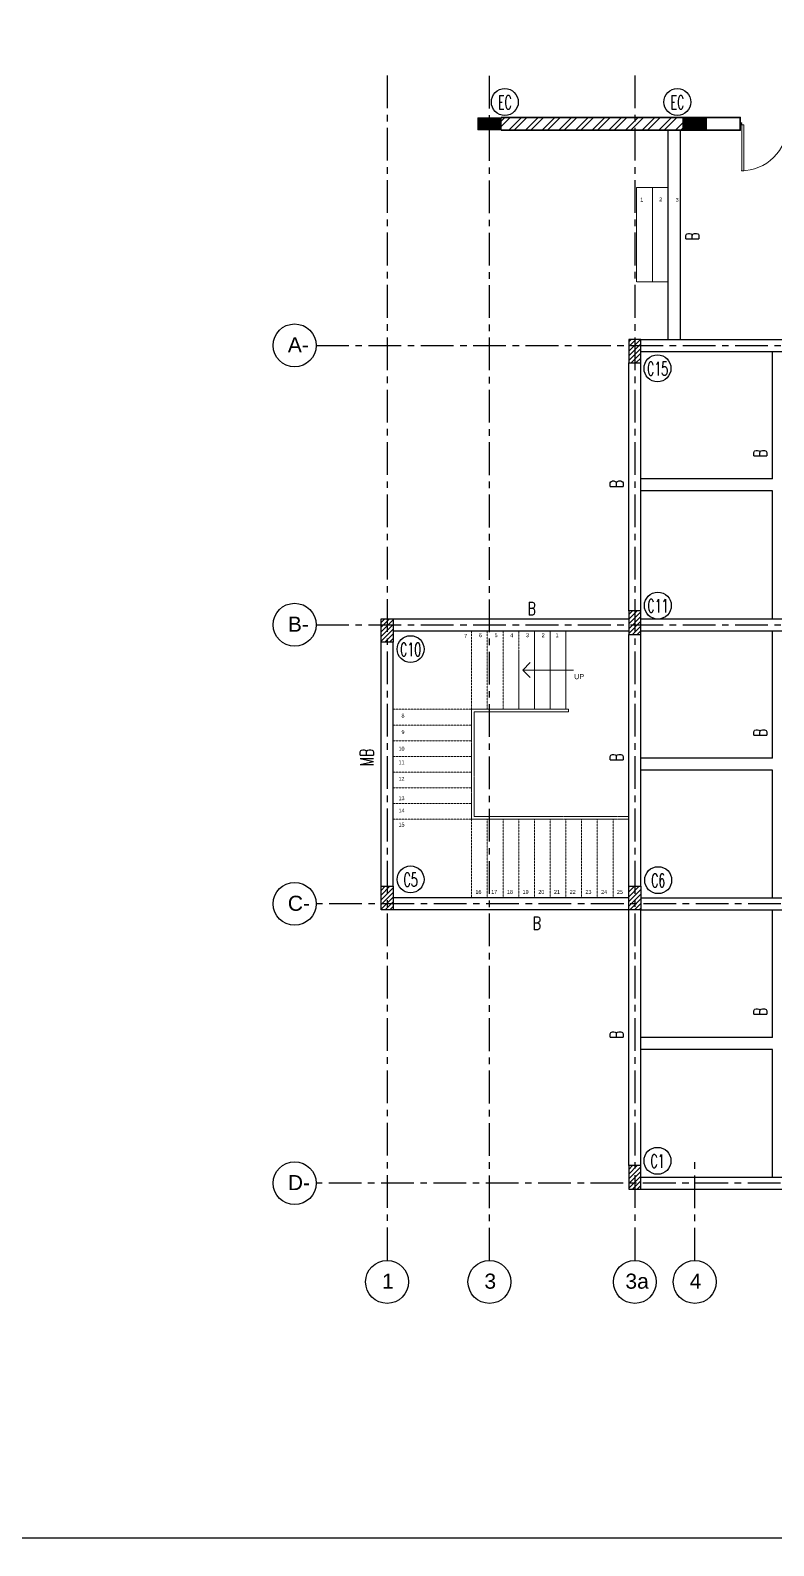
# Model space of a CAD drawing. Header units: millimetres. Extents: x 2659630 to 6742168, y -2425387 to -732288.
# Drawn here: x 2973377 to 2987571, y -1094519 to -1065579 of the extents above; entities that cross this region are included whole.
import ezdxf
from ezdxf.enums import TextEntityAlignment as Align

# ---------------------------------------------------------------- set-up
doc = ezdxf.new("R2010")
doc.units = ezdxf.units.MM
doc.header["$PDMODE"] = 35
doc.header["$PDSIZE"] = -25
for name, pattern in [('CENTER', [2, 1.25, -0.25, 0.25, -0.25]), ('Hidden', [7.14375, 4.7625, -2.38125]), ('Overhead', [3.96875, 2.38125, -1.5875])]:
    doc.linetypes.add(name, pattern=pattern)
for name, color, linetype, lineweight in [('A-ANNO-DIMS', 211, 'Continuous', 9), ('A-DETL-THIN', 151, 'Continuous', 18), ('A-DOOR', 31, 'Continuous', 18), ('A-FLOR-HRAL', 11, 'Continuous', 18), ('A-FLOR-HRAL-MBND', 5, 'Overhead', 18), ('A-GRID-DIMS', 211, 'Continuous', 9), ('A-hatch', 253, 'Continuous', 0), ('A-PLASTER', 50, 'Continuous', 0), ('A-RCC', 2, 'Continuous', 0), ('A-STAIRS', 31, 'Continuous', 18), ('A-WALL', 113, 'Continuous', 9), ('A-WALL-PATT', 111, 'Continuous', 0), ('G-ANNO-TEXT', 231, 'Continuous', 9)]:
    doc.layers.add(name, color=color, linetype=linetype, lineweight=lineweight)
for name, color, linetype in [('A-TEXT-0', 7, 'Continuous'), ('S-BEAM NO', 3, 'Continuous'), ('S-BEAM OUTER', 4, 'Continuous'), ('S-COLUMN', 1, 'Continuous'), ('S-COLUMN CIRCLE', 9, 'Continuous'), ('S-COLUMN HATCH', 8, 'Continuous'), ('S-COLUMN NO', 2, 'Continuous'), ('S-GRIDE CIRCLE', 8, 'Continuous'), ('S-GRIDE LINE', 8, 'CENTER'), ('S-GRIDE NO', 1, 'Continuous')]:
    doc.layers.add(name, color=color, linetype=linetype)
doc.layers.get('A-ANNO-DIMS').off()
doc.styles.add('Arial', font='arial.ttf', dxfattribs={"height": 123})
doc.styles.add('Arial_3', font='arial.ttf', dxfattribs={"height": 97.584908})
doc.styles.add('Arial_4', font='arial.ttf', dxfattribs={"height": 73.76497})
doc.styles.add('ROMANS', font='r.shx', dxfattribs={"width": 0.7})
doc.dimstyles.new('Diagonal_-_2_5mm_Arial', dxfattribs={"dimscale": 304.8, "dimtxt": 123, "dimasz": 0.32, "dimexe": 0.4, "dimexo": 0.5, "dimgap": 0.28, "dimtad": 1, "dimdec": 0, "dimzin": 0, "dimdsep": 46, "dimtxsty": 'Arial', "dimblk1": 'OBLIQUE', "dimblk2": 'OBLIQUE', "dimsah": 1, "dimcen": 0.09, "dimdle": 0.4, "dimazin": 0, "dimtfac": 1, "dimtdec": 0, "dimtix": 1, "dimtmove": 0, "dimatfit": 3, "dimfxl": 1, "dimfxlon": 1, "dimtvp": 1, "dimtolj": 1, "dimtzin": 0, "dimarcsym": 2})
pattern_1 = [(225, (-657646.46, -212175.8), (44.9012806, -44.9012806), [])]

# ---------------------------------------------------------------- blocks, each defined once
blk = doc.blocks.new('_Oblique')
at = {"color": 0, "linetype": 'ByBlock', "lineweight": -2}
blk.add_line((-0.5, -0.5), (0.5, 0.5), dxfattribs=at)
blk = doc.blocks.new('*D1912')
at = {"layer": 'A-GRID-DIMS', "color": 0, "lineweight": -2}
for p, q in [((3026076, -1094062), (3026076, -1094489)), ((2800878, -1094367), (3026198, -1094367)), ((2801000, -1094519), (2801000, -1094489))]:
    blk.add_line(p, q, dxfattribs=at)
at = {"layer": 'Defpoints', "color": 0, "ltscale": 2500}
for p in [(3026076, -1039892), (2801000, -1094367), (3026076, -1094367)]:
    blk.add_point(p, dxfattribs=at)
at = {"layer": 'A-GRID-DIMS', "color": 0, "lineweight": -2, "ltscale": 2500, "xscale": 97.536, "yscale": 97.536, "zscale": 97.536, "rotation": 180}
blk.add_blockref('_Oblique', (2801000, -1094367), dxfattribs=at)
at = {"layer": 'A-GRID-DIMS', "color": 0, "lineweight": -2, "ltscale": 2500, "xscale": 97.536, "yscale": 97.536, "zscale": 97.536}
blk.add_blockref('_Oblique', (3026076, -1094367), dxfattribs=at)
at = {"layer": 'A-GRID-DIMS', "color": 0, "ltscale": 2500, "insert": (2913538, -1094219), "char_height": 123, "attachment_point": 5, "style": 'Arial', "bg_fill": 3, "box_fill_scale": 1.1, "bg_fill_color": 257, "bg_fill_transparency": 0}
blk.add_mtext('\\A1;225076', dxfattribs=at)
blk = doc.blocks.new('DOOR D9-1800X2500-PLN')
at = {"layer": 'A-DOOR'}
for p, q in [((12, 40, 0), (12, 25, 0)), ((37, 40, 0), (12, 40, 0)), ((12, 25, 0), (22, 25, 0)), ((12, 15, 0), (12, 0, 0)), ((22, 15, 0), (12, 15, 0)), ((12, 0, 0), (37, 0, 0)), ((14, 27, 0), (14, 38, 0)), ((14, 38, 0), (22, 38, 0)), ((22, 27, 0), (14, 27, 0)), ((14, 2, 0), (14, 13, 0)), ((14, 13, 0), (22, 13, 0)), ((22, 2, 0), (14, 2, 0)), ((22, 38, 0), (22, 27, 0)), ((22, 25, 0), (22, 15, 0)), ((22, 13, 0), (22, 2, 0)), ((24, 10, 0), (24, 30, 0)), ((24, 30, 0), (30, 30, 0)), ((30, 10, 0), (24, 10, 0)), ((26, 32, 0), (26, 34, 0)), ((35, 32, 0), (26, 32, 0)), ((26, 6, 0), (26, 8, 0)), ((26, 8, 0), (35, 8, 0)), ((27, 37, 0), (28, 37, 0)), ((28, 4, 0), (27, 4, 0)), ((28, 37, 0), (28, 38, 0)), ((28, 38, 0), (35, 38, 0)), ((28, 2, 0), (28, 4, 0)), ((35, 2, 0), (28, 2, 0)), ((30, 30, 0), (30, 10, 0)), ((32, 10, 0), (32, 30, 0)), ((32, 30, 0), (35, 30, 0)), ((35, 10, 0), (32, 10, 0)), ((35, 38, 0), (35, 32, 0)), ((35, 30, 0), (35, 25, 0)), ((35, 25, 0), (37, 25, 0)), ((37, 15, 0), (35, 15, 0)), ((35, 15, 0), (35, 10, 0)), ((35, 8, 0), (35, 2, 0)), ((37, 25, 0), (37, 40, 0)), ((37, 0, 0), (37, 15, 0)), ((1763, 25, 0), (1763, 40, 0)), ((1763, 40, 0), (1788, 40, 0)), ((1766, 25, 0), (1763, 25, 0)), ((1763, 0, 0), (1763, 15, 0)), ((1763, 15, 0), (1766, 15, 0)), ((1788, 0, 0), (1763, 0, 0)), ((1772, 38, 0), (1766, 38, 0)), ((1766, 38, 0), (1766, 32, 0)), ((1766, 32, 0), (1774, 32, 0)), ((1768, 30, 0), (1766, 30, 0)), ((1766, 30, 0), (1766, 25, 0)), ((1766, 15, 0), (1766, 10, 0)), ((1766, 10, 0), (1768, 10, 0)), ((1766, 8, 0), (1766, 2, 0)), ((1774, 8, 0), (1766, 8, 0)), ((1766, 2, 0), (1772, 2, 0)), ((1768, 10, 0), (1768, 30, 0)), ((1770, 30, 0), (1770, 10, 0)), ((1776, 30, 0), (1770, 30, 0)), ((1770, 10, 0), (1776, 10, 0)), ((1772, 37, 0), (1772, 38, 0)), ((1773, 37, 0), (1772, 37, 0)), ((1772, 2, 0), (1772, 4, 0)), ((1772, 4, 0), (1773, 4, 0)), ((1774, 32, 0), (1774, 34, 0)), ((1774, 6, 0), (1774, 8, 0)), ((1776, 10, 0), (1776, 30, 0)), ((1778, 38, 0), (1778, 27, 0)), ((1786, 38, 0), (1778, 38, 0)), ((1778, 27, 0), (1786, 27, 0)), ((1788, 25, 0), (1778, 25, 0)), ((1778, 25, 0), (1778, 15, 0)), ((1778, 15, 0), (1788, 15, 0)), ((1786, 13, 0), (1778, 13, 0)), ((1778, 13, 0), (1778, 2, 0)), ((1778, 2, 0), (1786, 2, 0)), ((1786, 27, 0), (1786, 38, 0)), ((1786, 2, 0), (1786, 13, 0)), ((1788, 40, 0), (1788, 25, 0)), ((1788, 15, 0), (1788, 0, 0))]:
    blk.add_line(p, q, dxfattribs=at)
at = {"layer": 'A-DOOR', "elevation": 0}
for points in [[(77, 40), (77, 915), (37, 915), (37, 40)], [(1723, 40), (1723, 915), (1763, 915), (1763, 40)]]:
    blk.add_lwpolyline(points, close=True, dxfattribs=at)
at = {"layer": 'A-DOOR'}
for centre, radius, start, end in [((25, 40), 875, 359.997, 90), ((1775, 40), 875, 90, 180.003), ((25, 36, 0), 2, 14.449, 289.7958), ((25, 4, 0), 2, 70.1472, 345.494), ((1775, 36, 0), 2, 250.2042, 165.551), ((1775, 4, 0), 2, 194.506, 109.8528)]:
    blk.add_arc(centre, radius, start, end, dxfattribs=at)

msp = doc.modelspace()

# ---------------------------------------------------------------- dimensions: what is measured, and where the dimension line sits
at = {"layer": 'A-GRID-DIMS'}
dim = msp.add_linear_dim(base=(3026075.788, -1094366.751), p1=(2801000.17, -1094366.751, 0), p2=(3026075.788, -1039892.47), dimstyle='Diagonal_-_2_5mm_Arial', override={"dimpost": '<>', "dimtmove": 1, "dimfxl": 1, "dimfxlon": 1, "dimtfill": 1, "dimtfillclr": 0, "dimarcsym": 2}, dxfattribs=at)
dim.commit()
dim.dimension.update_dxf_attribs({"geometry": '*D1912', "text_midpoint": (2913537.979, -1094218.606)})

# ---------------------------------------------------------------- next in the draw order: hatches: boundary and pattern name
at = {"layer": 'A-hatch', "true_color": 0x939598}
h = msp.add_hatch(dxfattribs=at)
h.set_pattern_fill('ANSI31', color=252, scale=5, angle=359.9997012)
h.set_pattern_definition([(44.99970117, (-5337516.103, -3178826.353), (-11.225261605, 11.225378697), [])])
h.paths.add_polyline_path([(2981918.647, -1067481.254), (2982368.647, -1067481.252), (2982368.648, -1067251.214), (2981918.648, -1067251.211)])
h = msp.add_hatch(dxfattribs=at)
h.set_pattern_fill('ANSI31', color=252, scale=5, angle=359.9997012)
h.set_pattern_definition([(44.99970117, (-5333596.117, -3178826.374), (-11.225261605, 11.225378697), [])])
h.paths.add_polyline_path([(2985838.632, -1067481.274), (2986288.632, -1067481.272), (2986288.633, -1067251.234), (2985838.633, -1067251.232)])
at = {"layer": 'A-WALL-PATT'}
h = msp.add_hatch(dxfattribs=at)
h.set_pattern_fill('ANSI32', color=256, scale=600, angle=360, style=0)
h.set_pattern_definition([(45, (2815563.95, -1241117.36), (-159.09903, 159.09903), []), (45, (2815670.01, -1241117.36), (-159.09903, 159.09903), [])])
h.paths.add_polyline_path([(2985838.633, -1067251.198), (2982368.648, -1067251.224), (2982368.647, -1067481.27), (2985838.632, -1067481.314)])
at = {"layer": 'S-COLUMN HATCH', "true_color": 0x939598}
h = msp.add_hatch(dxfattribs=at)
h.set_pattern_fill('ANSI31', color=252, scale=20, angle=180)
h.set_pattern_definition(pattern_1)
h.paths.add_polyline_path([(2985033.72, -1071480.988), (2984803.72, -1071480.987), (2984803.718, -1071930.987), (2984923.718, -1071930.987), (2985033.718, -1071930.988)])
h = msp.add_hatch(dxfattribs=at)
h.set_pattern_fill('ANSI31', color=252, scale=20, angle=180)
h.set_pattern_definition(pattern_1)
h.paths.add_polyline_path([(2980073.721, -1077265.987), (2980303.721, -1077265.988), (2980303.722, -1076815.991), (2980073.722, -1076815.99)])
h = msp.add_hatch(dxfattribs=at)
h.set_pattern_fill('ANSI31', color=252, scale=20, angle=180)
h.set_pattern_definition(pattern_1)
h.paths.add_polyline_path([(2985033.714, -1076665.99), (2984803.714, -1076665.989), (2984803.711, -1077115.989), (2984923.711, -1077115.989), (2985033.711, -1077115.99)])
h = msp.add_hatch(dxfattribs=at)
h.set_pattern_fill('ANSI31', color=252, scale=20, angle=180)
h.set_pattern_definition(pattern_1)
h.paths.add_polyline_path([(2980073.721, -1082375.989), (2980303.721, -1082375.99), (2980303.723, -1081925.991), (2980073.723, -1081925.99)])
h = msp.add_hatch(dxfattribs=at)
h.set_pattern_fill('ANSI31', color=252, scale=20, angle=180)
h.set_pattern_definition(pattern_1)
h.paths.add_polyline_path([(2984803.721, -1082375.989), (2985033.721, -1082375.99), (2985033.723, -1081925.991), (2984803.723, -1081925.99)])
h = msp.add_hatch(dxfattribs=at)
h.set_pattern_fill('ANSI31', color=252, scale=20, angle=180)
h.set_pattern_definition(pattern_1)
h.paths.add_polyline_path([(2985033.749, -1087261.247), (2984803.725, -1087261.246), (2984803.723, -1087711.215), (2985033.723, -1087711.215)])

# ---------------------------------------------------------------- next in the draw order: linework, layer by layer
at = {"layer": 'A-DETL-THIN'}
for p, q in [((2985783.723, -1067481.314, 0), (2985553.723, -1067481.162, 0)), ((2982782.133, -1077796.178), (2982923.556, -1077654.757)), ((2982782.133, -1077796.178), (2983747.341, -1077796.179)), ((2982782.133, -1077796.178), (2982923.554, -1077937.6))]:
    msp.add_line(p, q, dxfattribs=at)
at = {"layer": 'A-FLOR-HRAL'}
for p, q in [((2983654.352, -1078595.989), (2982390.655, -1078595.989)), ((2983654.351, -1078545.989), (2982404.35, -1078545.989)), ((2983654.352, -1078595.989), (2983654.351, -1078545.989))]:
    msp.add_line(p, q, dxfattribs=at)
at = {"layer": 'A-FLOR-HRAL-MBND'}
for p, q in [((2981802.747, -1080645.989), (2981802.727, -1078545.988)), ((2982404.35, -1078545.989), (2981802.727, -1078545.989)), ((2981852.746, -1080595.989), (2981852.727, -1078595.989)), ((2982390.655, -1078595.989), (2981852.727, -1078595.989)), ((2984804.313, -1080595.989), (2981852.746, -1080595.989)), ((2984804.313, -1080645.989), (2981802.747, -1080645.989))]:
    msp.add_line(p, q, dxfattribs=at)
at = {"layer": 'A-PLASTER'}
for p, q in [((2986938.39, -1067239.189), (2982368.648, -1067239.224)), ((2986938.39, -1067239.189), (2986938.39, -1067493.328, 0)), ((2986938.39, -1067493.328), (2982368.647, -1067493.27))]:
    msp.add_line(p, q, dxfattribs=at)
at = {"layer": 'A-RCC'}
for p, q in [((2981918.633, -1067251.177), (2981918.632, -1067481.177)), ((2982368.633, -1067251.18), (2981918.633, -1067251.177)), ((2981918.648, -1067251.172), (2981918.647, -1067481.172)), ((2982368.648, -1067251.174), (2981918.648, -1067251.172)), ((2982368.632, -1067481.18), (2982368.633, -1067251.18)), ((2982368.647, -1067481.174), (2982368.648, -1067251.174)), ((2985838.633, -1067251.198), (2985838.632, -1067481.198)), ((2986288.633, -1067251.2), (2985838.633, -1067251.198)), ((2986288.632, -1067481.2), (2986288.633, -1067251.2)), ((2981918.632, -1067481.177), (2982368.632, -1067481.18)), ((2981918.647, -1067481.172), (2982368.647, -1067481.174)), ((2985838.632, -1067481.198), (2986288.632, -1067481.2))]:
    msp.add_line(p, q, dxfattribs=at)
at = {"layer": 'A-STAIRS'}
for p, q in [((2985552.747, -1068581.162, 0), (2984952.747, -1068581.156, 0)), ((2984953.705, -1070381.155, 0), (2984953.728, -1068581.157, 0)), ((2985253.705, -1070381.159, 0), (2985253.728, -1068581.159, 0)), ((2985553.705, -1070381.162, 0), (2985553.728, -1068581.162, 0)), ((2985555.003, -1070381.162, 0), (2984955.003, -1070381.154, 0)), ((2983002.747, -1077045.989), (2983002.747, -1078545.989)), ((2983302.747, -1077045.989), (2983302.747, -1078545.989)), ((2983602.747, -1077045.989), (2983602.747, -1078545.989)), ((2982702.747, -1077456.764), (2982702.747, -1078545.989))]:
    msp.add_line(p, q, dxfattribs=at)
at = {"layer": 'A-STAIRS', "linetype": 'Hidden'}
for p, q in [((2981802.747, -1077045.989), (2981802.747, -1078545.989)), ((2982102.747, -1077045.989), (2982102.747, -1078545.989)), ((2982402.747, -1077045.989), (2982402.747, -1078545.989)), ((2982702.747, -1077456.764), (2982702.747, -1077045.989)), ((2981802.727, -1078545.989), (2980302.747, -1078545.989)), ((2981802.727, -1078845.989), (2980302.747, -1078845.989)), ((2981802.727, -1079145.989), (2980302.747, -1079145.989)), ((2981802.727, -1079445.989), (2980302.747, -1079445.989)), ((2981802.727, -1079745.989), (2980302.747, -1079745.989)), ((2981802.727, -1080045.989), (2980302.747, -1080045.989)), ((2981802.727, -1080345.989), (2980302.747, -1080345.989)), ((2981802.727, -1080645.989), (2980302.747, -1080645.989)), ((2981802.747, -1080650.989), (2981802.747, -1082145.989)), ((2982102.747, -1080645.989), (2982102.747, -1082145.989)), ((2982402.747, -1080645.989), (2982402.747, -1082145.989)), ((2982702.747, -1080645.989), (2982702.747, -1082145.989)), ((2983002.747, -1080645.989), (2983002.747, -1082145.989)), ((2983302.747, -1080645.989), (2983302.747, -1082145.989)), ((2983602.747, -1080645.989), (2983602.747, -1082145.989)), ((2983902.747, -1080645.989), (2983902.747, -1082145.989)), ((2984202.747, -1080645.989), (2984202.747, -1082145.989)), ((2984502.747, -1080645.989), (2984502.747, -1082145.989))]:
    msp.add_line(p, q, dxfattribs=at)
at = {"layer": 'A-WALL', "color": 1}
msp.add_line((2982368.647, -1067481.27), (2982368.648, -1067251.211), dxfattribs=at)
at = {"layer": 'A-WALL'}
for p, q in [((2986926.243, -1067251.189), (2982368.648, -1067251.224)), ((2986926.39, -1067251.19, 0), (2986926.39, -1067481.327, 0)), ((2986926.243, -1067481.328), (2982368.647, -1067481.27))]:
    msp.add_line(p, q, dxfattribs=at)
at = {"layer": 'S-BEAM OUTER', "ltscale": 2500}
for p, q in [((2985553.723, -1071468.987), (2985553.774, -1067493.311)), ((2985783.723, -1067493.314), (2985783.723, -1071481.162, 0)), ((2985033.723, -1071481.088), (2992695.336, -1071481.18)), ((2984803.723, -1076665.99), (2984803.723, -1071930.987)), ((2985033.721, -1071711.088), (2992695.333, -1071711.18)), ((2985033.723, -1076665.99), (2985033.723, -1071930.987)), ((2987545.989, -1074146.133), (2987545.989, -1071706.132)), ((2987545.989, -1074146.133), (2985033.794, -1074146.133)), ((2987545.989, -1074376.133), (2985033.794, -1074376.133)), ((2987545.989, -1076811.132), (2987545.989, -1074376.133)), ((2980303.71, -1076815.99), (2984803.723, -1076815.99)), ((2985033.714, -1076815.99), (2992695.266, -1076815.99)), ((2980303.71, -1077045.99), (2984803.723, -1077045.99)), ((2984803.73, -1081925.991), (2984803.73, -1077115.989)), ((2985033.714, -1077045.99), (2992695.266, -1077045.99)), ((2985033.73, -1081925.991), (2985033.73, -1077115.989)), ((2987545.925, -1079480.989), (2987545.925, -1077040.988)), ((2980073.73, -1081925.991), (2980073.73, -1077265.987)), ((2980303.73, -1081925.991), (2980303.73, -1077265.987)), ((2987545.925, -1079480.989), (2985033.73, -1079480.989)), ((2987545.925, -1079710.989), (2985033.73, -1079710.989)), ((2987545.925, -1082145.988), (2987545.925, -1079710.989)), ((2984803.721, -1082375.988), (2980303.71, -1082375.92)), ((2984803.724, -1082145.988), (2980303.713, -1082145.92)), ((2984803.721, -1087260.989), (2984803.721, -1082375.988)), ((2985033.721, -1087260.989), (2985033.721, -1082375.988)), ((2985033.723, -1082145.988), (2992695.266, -1082145.988)), ((2985033.723, -1082375.988), (2992695.266, -1082375.988)), ((2987545.93, -1084810.987), (2987545.93, -1082370.986)), ((2987545.93, -1084810.987), (2985033.735, -1084810.987)), ((2987545.93, -1085040.987), (2985033.735, -1085040.987)), ((2987545.93, -1087475.987), (2987545.93, -1085040.987)), ((2985033.723, -1087480.989), (2992695.266, -1087480.989)), ((2985033.723, -1087710.989), (2992695.266, -1087710.989))]:
    msp.add_line(p, q, dxfattribs=at)
at = {"layer": 'S-COLUMN', "color": 1}
for points in [[(2984803.723, -1071930.987), (2985033.723, -1071930.987), (2985033.723, -1071480.987), (2984803.723, -1071480.987)], [(2980073.723, -1076815.99), (2980303.71, -1076815.99), (2980303.717, -1077265.987), (2980073.73, -1077265.987)], [(2985033.714, -1076665.99), (2984803.723, -1076665.99), (2984803.723, -1077115.989), (2985033.714, -1077115.989)], [(2980073.73, -1081925.991), (2980303.717, -1081925.991), (2980303.71, -1082375.988), (2980073.723, -1082375.988)], [(2984803.73, -1081925.991), (2985033.717, -1081925.991), (2985033.71, -1082375.988), (2984803.723, -1082375.988)], [(2984803.723, -1087710.989), (2985033.723, -1087710.989), (2985033.723, -1087260.989), (2984803.723, -1087260.989)]]:
    msp.add_lwpolyline(points, close=True, dxfattribs=at)
at = {"layer": 'S-COLUMN CIRCLE'}
for centre in [(2982436.724, -1066948.916), (2982436.724, -1066948.916), (2985730.359, -1066948.916), (2985730.359, -1066948.916), (2985351.95, -1072035.398), (2985358.897, -1076564.67), (2980636.978, -1077396.921), (2980636.978, -1081794.614), (2985365.19, -1081808.963), (2985351.95, -1087168.867)]:
    msp.add_circle(centre, 257.143, dxfattribs=at)
at = {"layer": 'S-GRIDE CIRCLE'}
for centre in [(2978424.266, -1071595.921), (2978424.266, -1071595.921), (2978424.266, -1071595.921), (2978424.266, -1076930.923), (2978424.266, -1076930.923), (2978424.266, -1076930.923), (2978424.266, -1082260.923), (2978424.266, -1082260.923), (2978424.266, -1082260.923), (2978424.266, -1087595.989), (2978424.266, -1087595.989), (2978424.266, -1087595.989), (2980188.728, -1089481.549), (2980188.728, -1089481.549), (2980188.728, -1089481.549), (2982143.728, -1089481.549), (2982143.728, -1089481.549), (2982143.728, -1089481.549), (2984918.728, -1089481.549), (2984918.728, -1089481.549), (2984918.728, -1089481.549), (2986063.728, -1089481.549), (2986063.728, -1089481.549), (2986063.728, -1089481.549)]:
    msp.add_circle(centre, 409.836, dxfattribs=at)
at = {"layer": 'S-GRIDE LINE', "ltscale": 500}
for p, q in [((2980188.728, -1066442.534), (2980188.728, -1089071.713)), ((2978834.102, -1071595.987), (3010709.333, -1071595.987)), ((2978834.102, -1076930.989), (3010709.333, -1076930.989)), ((3010706.655, -1082260.989), (2978834.102, -1082260.989)), ((2986063.728, -1089071.713), (2986063.728, -1087071.713)), ((3010699.342, -1087595.989), (2978834.102, -1087595.989))]:
    msp.add_line(p, q, dxfattribs=at)

# ---------------------------------------------------------------- next in the draw order: block references
at = {"layer": 'A-ANNO-DIMS', "xscale": -1, "rotation": 180}
msp.add_blockref('DOOR D9-1800X2500-PLN', (2986926.221, -1067346.095, 0), dxfattribs=at)

# ---------------------------------------------------------------- next in the draw order: texts
at = {"layer": 'S-BEAM NO', "style": 'ROMANS', "width": 0.7}
for s, p in [('B', (2986019.488, -1069513.448, 0)), ('B', (2987314.898, -1073657.612, 0)), ('B', (2984572.691, -1074241.339, 0)), ('B', (2987314.893, -1078992.468, 0)), ('MB', (2979802.462, -1079463.841, 0)), ('B', (2984572.698, -1079463.841, 0)), ('B', (2987314.898, -1084322.466, 0)), ('B', (2984572.688, -1084761.339, 0))]:
    msp.add_text(s, height=250, rotation=90, dxfattribs=at).set_placement(p, align=Align.MIDDLE_CENTER)
for p in [(2982949.614, -1076622.878, 0), (2983047.489, -1082631.537, 0)]:
    msp.add_text('B', height=250, dxfattribs=at).set_placement(p, align=Align.MIDDLE_CENTER)
at = {"layer": 'S-COLUMN NO', "style": 'ROMANS', "width": 0.6}
for s, p in [('EC', (2982438.093, -1066954.446, 0)), ('EC', (2982438.093, -1066954.446, 0)), ('EC', (2985731.727, -1066954.446, 0)), ('EC', (2985731.727, -1066954.446, 0)), ('C15', (2985353.319, -1072040.929, 0)), ('C11', (2985360.265, -1076570.2, 0)), ('C10', (2980638.347, -1077402.451, 0)), ('C5', (2980638.347, -1081800.144, 0)), ('C6', (2985366.559, -1081814.493, 0)), ('C1', (2985353.319, -1087174.398, 0)), ('C1', (2985353.319, -1087174.398, 0)), ('C1', (2985353.319, -1087174.398, 0))]:
    msp.add_text(s, height=257.1429, dxfattribs=at).set_placement(p, align=Align.MIDDLE_CENTER)
at = {"layer": 'S-GRIDE NO', "style": 'Arial'}
for s, height, p in [('A-', 287.9195, (2978293.441, -1071728.923)), ('B-', 287.9195, (2978293.441, -1077063.925)), ('C-', 287.9195, (2978293.441, -1082393.925)), ('D-', 287.9195, (2978293.441, -1087728.99)), ('3', 287.919, (2982047.047, -1089611.388)), ('3a', 287.9195, (2984739.057, -1089611.388)), ('1', 287.919, (2980092.047, -1089611.388)), ('1', 287.919, (2980092.047, -1089611.388)), ('1', 287.919, (2980092.047, -1089611.388)), ('4', 287.919, (2985967.047, -1089611.388))]:
    msp.add_text(s, height=height, dxfattribs=at).set_placement(p)

# ---------------------------------------------------------------- next in the draw order: texts
at = {"layer": 'A-TEXT-0', "color": 7, "char_height": 73.765, "width": 68.4, "attachment_point": 3, "rotation": 0.1314106, "line_spacing_factor": 0.938532, "style": 'Arial_4', "bg_fill": 3, "box_fill_scale": 1.25, "bg_fill_color": 0, "bg_fill_transparency": 0}
for s, insert in [('1', (2985079.089, -1068775.603, 0)), ('2', (2985442.091, -1068768.424, 0)), ('3', (2985756.091, -1068779.424, 0)), ('7', (2981717.183, -1077106.847)), ('6', (2981998.522, -1077094.663)), ('5', (2982298.522, -1077094.663)), ('4', (2982598.522, -1077094.655)), ('3', (2982898.522, -1077094.657)), ('2', (2983198.522, -1077094.655)), ('1', (2983463.089, -1077094.652)), ('8', (2980521.176, -1078628.999)), ('9', (2980521.179, -1078944.733)), ('10', (2980521.182, -1079260.466)), ('11', (2980521.173, -1079522.256)), ('12', (2980521.173, -1079837.989)), ('13', (2980521.19, -1080207.549)), ('15', (2980521.196, -1080711.018)), ('16', (2981990.955, -1081996.947)), ('17', (2982291.019, -1081996.944)), ('18', (2982591.019, -1081996.942)), ('19', (2982891.019, -1081996.939)), ('20', (2983191.019, -1081996.944)), ('21', (2983491.019, -1081996.942)), ('22', (2983791.019, -1081996.939)), ('23', (2984091.019, -1081996.933)), ('24', (2984391.019, -1081996.93)), ('25', (2984691.019, -1081996.927))]:
    msp.add_mtext(s, dxfattribs=dict(at, insert=insert))
at = {"layer": 'G-ANNO-TEXT', "color": 7, "insert": (2983760.023, -1077872.248), "char_height": 98.3533, "width": 226.8, "attachment_point": 1, "rotation": 0.1314106, "line_spacing_factor": 0.938532, "style": 'Arial_3', "bg_fill": 3, "box_fill_scale": 1.25, "bg_fill_color": 0, "bg_fill_transparency": 0}
msp.add_mtext('UP', dxfattribs=at)

# ---------------------------------------------------------------- next in the draw order: linework, layer by layer
at = {"layer": 'S-GRIDE LINE', "ltscale": 500}
for p, q in [((2982143.728, -1089071.713), (2982143.728, -1066442.534)), ((2984918.728, -1066442.534), (2984918.728, -1089071.713))]:
    msp.add_line(p, q, dxfattribs=at)

# ---------------------------------------------------------------- next in the draw order: texts
at = {"layer": 'A-TEXT-0', "color": 7, "insert": (2980521.193, -1080442.485), "char_height": 73.765, "width": 68.4, "attachment_point": 3, "rotation": 0.1314106, "line_spacing_factor": 0.938532, "style": 'Arial_4', "bg_fill": 3, "box_fill_scale": 1.25, "bg_fill_color": 0, "bg_fill_transparency": 0}
msp.add_mtext('14', dxfattribs=at)

doc.saveas('drawing.dxf')
